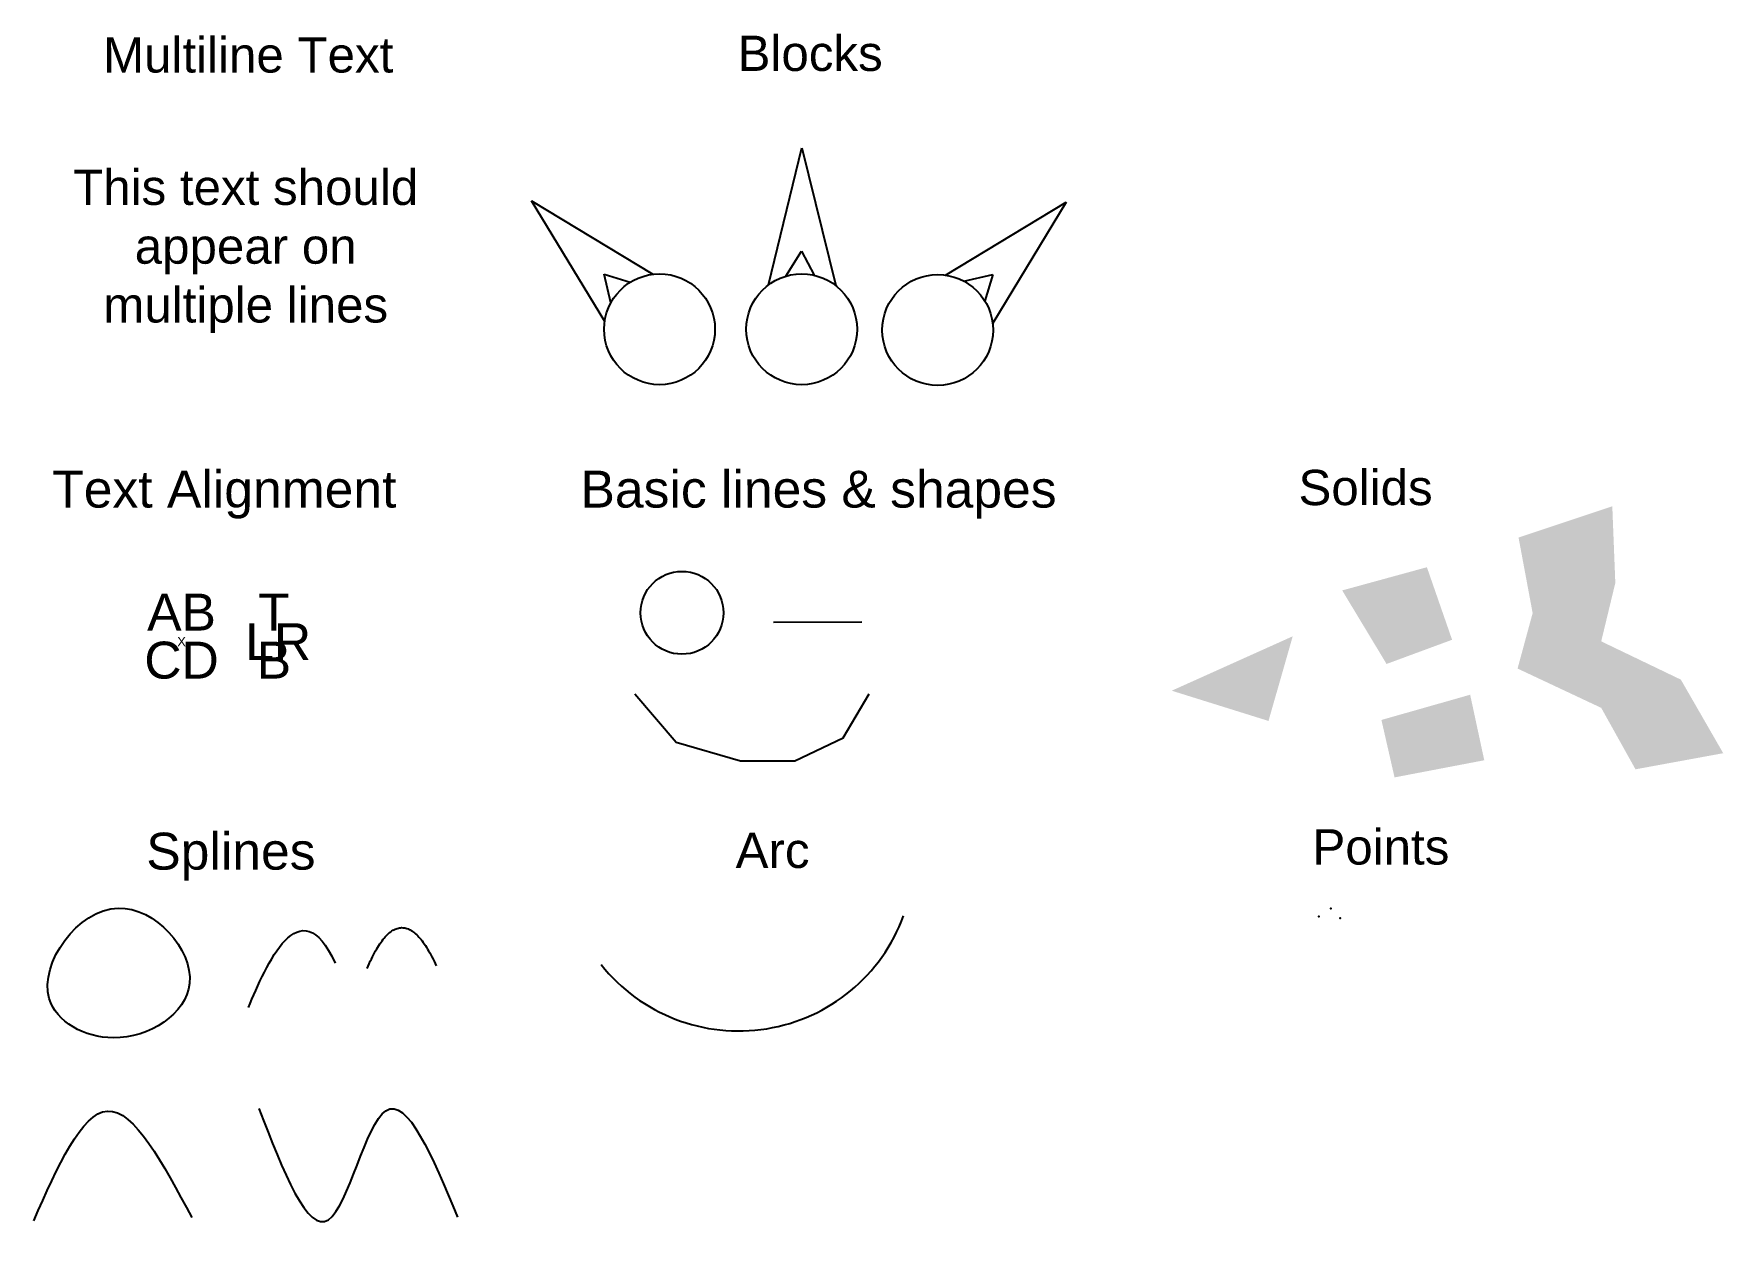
# Model space of a CAD drawing. Header units: millimetres. Extents: x 10 to 467, y 6 to 331.
import ezdxf
from ezdxf.enums import TextEntityAlignment as Align

# ---------------------------------------------------------------- set-up
doc = ezdxf.new("R2010")
doc.units = ezdxf.units.MM
doc.layers.add('BlueLayer', color=150, linetype='Continuous')
doc.styles.get("Standard").update_dxf_attribs({"font": 'arial.ttf'})

# ---------------------------------------------------------------- blocks, each defined once
blk = doc.blocks.new('Block1')
for p, q in [((-8.99, 12.01), (0.07, 49.09)), ((0.07, 49.09), (9.24, 11.82)), ((-4.31, 14.37), (-0.08, 21.13)), ((-0.08, 21.13), (3.41, 14.61))]:
    blk.add_line(p, q)
at = {"color": 0}
blk.add_circle((0, 0), 15, dxfattribs=at)

msp = doc.modelspace()

# ---------------------------------------------------------------- linework, layer by layer
msp.add_line((210.24, 171.98), (234.15, 172.06))
at = {"color": 6}
msp.add_lwpolyline([(172.72, 152.62), (183.93, 139.49), (201.32, 134.47), (216.01, 134.47), (229.15, 140.65), (236.11, 152.62)], dxfattribs=at)
at = {"color": 5}
msp.add_circle((185.48, 174.53), 11.21, dxfattribs=at)
msp.add_arc((200.82, 108.89), 47.56, 218.5096, 339.86)
msp.add_open_spline([(68.1, 67.67), (72.85, 78.96), (82, 100.74), (91.6, 79.69)], degree=3)
for points, knots in [([(32.85, 94.59), (21.93, 94.25), (4.44, 70.12), (33.27, 54.23), (62.39, 73.06), (42.82, 94.9), (32.85, 94.59)], [0, 0, 0, 0, 30.795682, 51.143968, 76.483679, 104.558194, 104.558194, 104.558194, 104.558194]), ([(70.95, 40.29), (77.53, 23.29), (90.29, -9.66), (104.57, 59.21), (117.92, 27.23), (124.74, 10.91)], [0, 0, 0, 0, 35.485945, 68.821903, 103.585109, 103.585109, 103.585109, 103.585109]), ([(10, 9.95), (16.46, 24.6), (29.58, 54.31), (44.97, 25.44), (52.77, 10.81)], [0, 0, 0, 0, 35.785667, 72.573578, 72.573578, 72.573578, 72.573578])]:
    msp.add_open_spline(points, degree=3, knots=knots)
msp.add_open_spline([(100.22, 78.22), (109.37, 100), (118.97, 78.95)], degree=2, dxfattribs=at)
msp.add_point((363.64, 91.86))
for points in [[(411.95, 194.9), (437.33, 203.36), (415.77, 174.44), (438.15, 182.63)], [(415.77, 174.44), (438.15, 182.63), (411.68, 159.44), (434.33, 166.8)], [(318.06, 153.44), (350.81, 168.17), (344.26, 145.25)], [(411.68, 159.44), (434.33, 166.8), (434.33, 148.8), (455.89, 156.44)], [(434.33, 148.8), (455.89, 156.44), (443.61, 132.16), (467.36, 136.52)], [(398.85, 152.35), (374.83, 145.52), (402.67, 134.61), (378.38, 129.97)]]:
    msp.add_solid(points)
at = {"layer": 'BlueLayer'}
for p in [(357.91, 92.3), (361.11, 94.49)]:
    msp.add_point(p, dxfattribs=at)
msp.add_solid([(364.21, 180.59), (387.14, 186.87), (376.22, 160.68), (393.96, 167.23)], dxfattribs=at)

# ---------------------------------------------------------------- block references
at = {"rotation": 45}
msp.add_blockref('Block1', (179.41, 251.29), dxfattribs=at)
at = {"color": 2, "rotation": 315}
msp.add_blockref('Block1', (254.7, 251.08), dxfattribs=at)
at = {"layer": 'BlueLayer'}
msp.add_blockref('Block1', (217.89, 251.29), dxfattribs=at)

# ---------------------------------------------------------------- texts
msp.add_text('A', height=10).set_placement((50, 166.72), align=Align.BOTTOM_RIGHT)
msp.add_text('B', height=10).set_placement((50, 166.72), align=Align.BOTTOM_LEFT)
msp.add_text('T', height=10).set_placement((75, 166.72), align=Align.BOTTOM_CENTER)
msp.add_text('L', height=10).set_placement((75, 166.72), align=Align.MIDDLE_RIGHT)
at = {"color": 2}
msp.add_text('R', height=10, dxfattribs=at).set_placement((75, 166.72), align=Align.MIDDLE_LEFT)
msp.add_text('C', height=10).set_placement((50, 166.72), align=Align.TOP_RIGHT)
msp.add_text('X', height=2.5).set_placement((50, 166.72), align=Align.MIDDLE_CENTER)
msp.add_text('D', height=10).set_placement((50, 166.72), align=Align.TOP_LEFT)
msp.add_text('B', height=10).set_placement((75, 166.72), align=Align.TOP_CENTER)
for s, width, gutter_width, heights, insert, char_height, attachment_point in [('Multiline Text', 118.1304, 47.75, [0], (28.75, 330.34), 9.5504, 1), ('Blocks', 94.9159, 47.75, [0], (200.53, 330.77), 9.55, 1), ('\\pxqc;This text should appear on multiple lines', 105.0048, 47.75, [0], (14.86, 294.51), 9.5504, 1), ('Text Alignment', 108.8094, 47.75, [30.4], (15, 200), 10, 7), ('Basic lines & shapes', 177.0765, 47.75, [28.28], (158, 200), 10, 7), ('Solids', 145.5854, 47.75, [0], (352.37, 213.23), 9.55, 1), ('Splines', 65.9412, 12.5, [7.22], (40.45, 115), 10, 1), ('Arc', 101.5308, 47.75, [0], (200, 115), 9.55, 1), ('Points', 132.4547, 47.75, [0], (356.15, 115.93), 9.55, 1)]:
    msp.add_mtext_dynamic_manual_height_columns(s, width=width, gutter_width=gutter_width, heights=heights, dxfattribs=dict(insert=insert, char_height=char_height, attachment_point=attachment_point))

doc.saveas('drawing.dxf')
